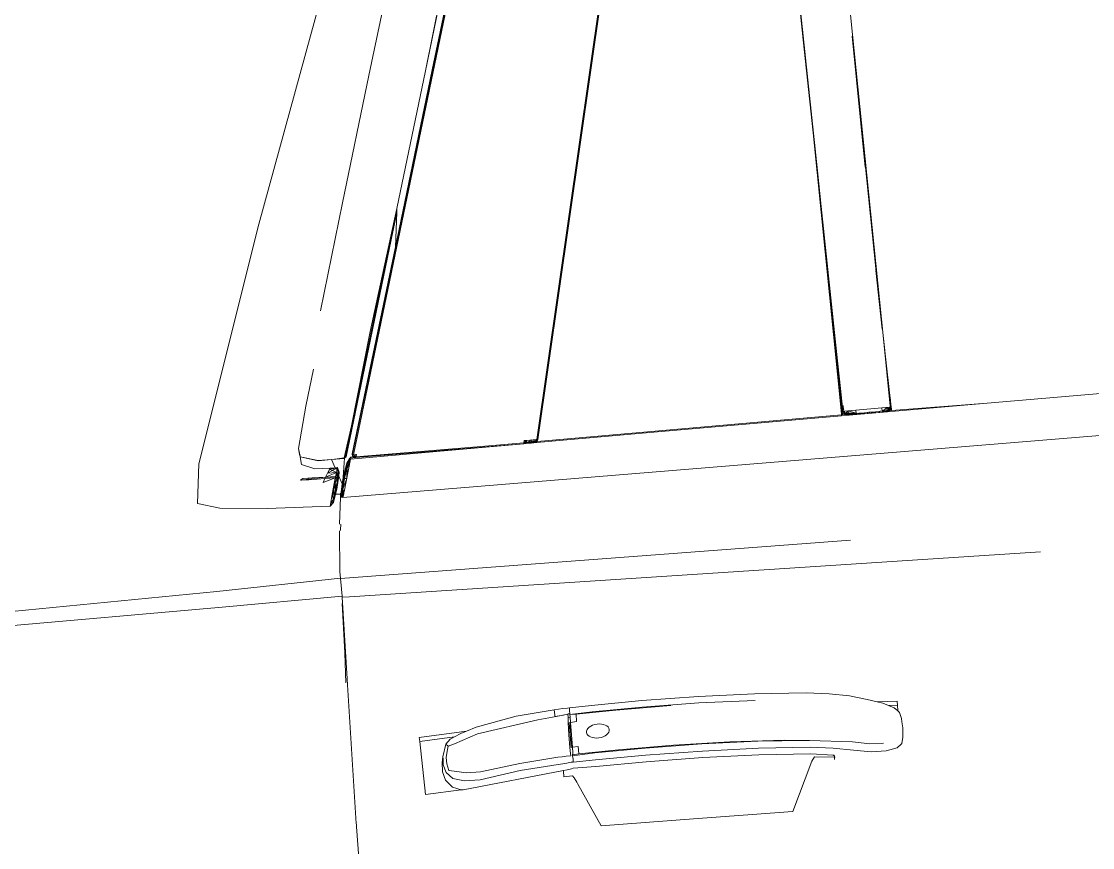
# Model space of a CAD drawing. Header units: millimetres. Extents: x 1010 to 1494, y -119 to 564.
# Drawn here: x 1391.374 to 1392.01, y 494.015 to 494.506 of the extents above; entities that cross this region are included whole.
import ezdxf

# ---------------------------------------------------------------- set-up
doc = ezdxf.new("R2010")
doc.units = ezdxf.units.MM
doc.layers.get('0').update_dxf_attribs({"lineweight": 9})
doc.layers.add('Edges', color=7, linetype='Continuous', lineweight=9)

# ---------------------------------------------------------------- blocks, each defined once
blk = doc.blocks.new('chevy tahoe rs')
at = {"layer": 'Edges'}
for p, q in [((38.212, 6.269), (34.344, 22.066)), ((38.233, 6.269), (34.359, 22.093)), ((37.19, 22.033), (42.091, 6.326)), ((30.852, 22.001), (30.797, 7.731)), ((31.857, 14.068), (31.898, 19.418)), ((40.007, 13.056), (38.083, 19.229)), ((39.804, 14.191), (38.971, 16.896)), ((40.161, 16.866), (40.873, 14.597)), ((31.871, 16.823), (31.829, 11.303)), ((31.871, 16.823), (31.857, 14.068)), ((41.517, 16.761), (43.592, 11.336)), ((39.66, 14.201), (39.044, 16.177)), ((39.225, 16.048), (39.804, 14.191)), ((40.873, 14.597), (40.994, 14.21)), ((40.505, 11.499), (39.66, 14.201)), ((40.007, 13.056), (39.66, 14.201)), ((39.804, 14.191), (40.681, 11.38)), ((40.994, 14.21), (41.805, 11.608)), ((30.807, 8.386), (30.828, 14.039)), ((30.825, 11.282), (30.828, 14.039)), ((31.857, 14.068), (31.842, 12.104)), ((31.843, 12.702), (31.857, 14.068)), ((40.007, 13.056), (40.744, 10.695)), ((31.829, 11.303), (31.843, 12.702)), ((31.843, 12.702), (31.842, 12.104)), ((31.842, 12.104), (31.813, 8.465)), ((31.842, 12.104), (31.829, 6.18)), ((40.505, 11.499), (40.744, 10.695)), ((40.792, 10.582), (40.505, 11.499)), ((41.805, 11.608), (42.485, 9.396)), ((31.829, 11.303), (31.823, 10.548)), ((31.827, 11.303), (31.823, 10.548)), ((41.491, 8.864), (40.681, 11.38)), ((40.684, 11.362), (40.681, 11.38)), ((42.054, 6.976), (40.681, 11.38)), ((41.065, 10.141), (40.684, 11.362)), ((40.692, 11.302), (40.684, 11.362)), ((41.065, 10.141), (40.692, 11.302)), ((40.693, 11.292), (40.692, 11.302)), ((40.792, 10.582), (40.693, 11.292)), ((42.251, 6.301), (40.693, 11.292)), ((43.592, 11.336), (45.338, 6.452)), ((42.108, 6.338), (40.744, 10.695)), ((40.792, 10.582), (42.119, 6.349)), ((31.823, 10.548), (31.797, 7.298)), ((31.823, 10.548), (31.815, 9.212)), ((42.054, 6.976), (41.065, 10.141)), ((31.815, 9.212), (31.801, 6.929)), ((31.813, 8.465), (31.815, 9.212)), ((30.807, 8.386), (30.817, 9.106)), ((41.491, 8.864), (42.072, 6.938)), ((30.803, 8.163), (30.807, 8.386)), ((30.807, 8.386), (30.804, 7.864)), ((31.801, 6.929), (31.813, 8.465)), ((31.808, 6.18), (31.813, 8.465)), ((42.983, 7.438), (42.752, 8.197)), ((30.788, 7.09), (30.797, 7.731)), ((30.797, 7.731), (30.792, 6.239)), ((42.983, 7.438), (43.223, 6.57)), ((31.797, 7.298), (31.794, 6.908)), ((31.801, 6.929), (31.797, 7.298)), ((30.782, 6.657), (30.788, 7.09)), ((30.788, 7.09), (30.785, 6.25)), ((42.067, 6.938), (42.054, 6.976)), ((31.794, 6.908), (31.789, 6.25)), ((31.801, 6.929), (31.794, 6.908)), ((31.796, 6.254), (31.801, 6.929)), ((42.067, 6.938), (42.13, 6.736)), ((42.29, 6.284), (42.072, 6.938)), ((30.778, 6.368), (30.78, 6.519)), ((30.78, 6.519), (30.782, 6.657)), ((30.785, 6.25), (30.78, 6.519)), ((30.785, 6.25), (30.782, 6.657)), ((42.13, 6.736), (42.141, 6.697)), ((42.141, 6.697), (42.255, 6.301)), ((42.258, 6.323), (42.141, 6.697)), ((43.223, 6.57), (43.208, 6.41)), ((43.214, 6.442), (43.223, 6.57)), ((43.22, 6.537), (43.221, 6.543)), ((30.778, 6.262), (30.778, 6.368)), ((31.776, 6.351), (31.775, 6.271)), ((42.029, 6.325), (42.044, 6.326)), ((42.042, 6.285), (42.029, 6.325)), ((42.056, 6.285), (42.044, 6.326)), ((42.044, 6.326), (42.091, 6.326)), ((42.086, 6.291), (42.044, 6.278)), ((42.044, 6.278), (42.086, 6.291)), ((42.086, 6.291), (42.049, 6.263)), ((42.087, 6.316), (42.056, 6.285)), ((42.056, 6.285), (42.113, 6.301)), ((42.06, 6.288), (42.085, 6.296)), ((42.067, 6.295), (42.085, 6.296)), ((42.085, 6.296), (42.074, 6.303)), ((42.074, 6.303), (42.085, 6.296)), ((42.086, 6.291), (42.105, 6.279)), ((42.105, 6.279), (42.086, 6.291)), ((42.093, 6.322), (42.087, 6.316)), ((42.092, 6.318), (42.087, 6.316)), ((42.091, 6.326), (42.097, 6.326)), ((42.093, 6.322), (42.092, 6.318)), ((42.097, 6.326), (42.093, 6.322)), ((42.097, 6.326), (42.111, 6.327)), ((42.119, 6.349), (42.108, 6.338)), ((42.108, 6.338), (42.111, 6.327)), ((42.113, 6.301), (42.119, 6.349)), ((42.251, 6.301), (42.255, 6.301)), ((42.27, 6.286), (42.251, 6.301)), ((42.255, 6.301), (42.266, 6.301)), ((42.27, 6.288), (42.255, 6.301)), ((42.26, 6.32), (42.258, 6.323)), ((42.259, 6.323), (42.258, 6.323)), ((42.266, 6.301), (42.26, 6.32)), ((42.27, 6.286), (42.266, 6.301)), ((42.838, 6.279), (43.206, 6.395)), ((42.842, 6.275), (43.211, 6.391)), ((43.199, 6.233), (43.211, 6.391)), ((43.208, 6.41), (43.206, 6.395)), ((43.211, 6.391), (43.206, 6.395)), ((43.206, 6.395), (43.211, 6.392)), ((43.208, 6.41), (43.207, 6.41)), ((43.214, 6.442), (43.208, 6.41)), ((43.211, 6.399), (43.214, 6.442)), ((43.211, 6.399), (43.211, 6.391)), ((45.446, 5.631), (45.338, 6.452)), ((28.763, 6.103), (9.107, 5.87)), ((28.763, 6.103), (30.775, 6.15)), ((28.763, 6.103), (31.828, 6.137)), ((30.775, 6.169), (30.776, 6.239)), ((30.775, 6.169), (30.831, 6.169)), ((30.775, 6.152), (30.775, 6.169)), ((30.953, 6.153), (30.775, 6.152)), ((30.775, 6.15), (30.775, 6.152)), ((30.776, 6.239), (30.778, 6.262)), ((30.776, 6.239), (30.782, 6.239)), ((30.782, 6.239), (30.778, 6.262)), ((30.778, 6.262), (30.785, 6.25)), ((30.791, 6.196), (30.782, 6.239)), ((30.782, 6.239), (30.785, 6.239)), ((30.785, 6.25), (30.792, 6.239)), ((30.785, 6.25), (30.785, 6.239)), ((30.792, 6.239), (30.785, 6.239)), ((30.796, 6.191), (30.785, 6.173)), ((30.785, 6.173), (30.827, 6.152)), ((30.827, 6.152), (30.785, 6.173)), ((30.785, 6.173), (30.827, 6.152)), ((30.792, 6.239), (30.791, 6.223)), ((30.803, 6.223), (30.791, 6.223)), ((30.81, 6.186), (30.791, 6.196)), ((30.796, 6.191), (30.827, 6.174)), ((30.827, 6.152), (30.796, 6.191)), ((30.803, 6.223), (30.833, 6.174)), ((30.803, 6.223), (30.81, 6.186)), ((30.812, 6.223), (30.803, 6.223)), ((30.805, 6.157), (30.816, 6.174)), ((30.847, 6.135), (30.805, 6.157)), ((30.805, 6.157), (30.847, 6.135)), ((30.847, 6.135), (30.805, 6.157)), ((30.81, 6.186), (30.812, 6.179)), ((30.833, 6.174), (30.81, 6.186)), ((30.974, 6.224), (30.812, 6.223)), ((30.843, 6.174), (30.812, 6.223)), ((30.812, 6.179), (30.831, 6.169)), ((30.847, 6.157), (30.816, 6.174)), ((30.816, 6.174), (30.847, 6.135)), ((30.827, 6.174), (30.827, 6.2)), ((30.827, 6.2), (30.827, 6.174)), ((30.827, 6.174), (30.844, 6.174)), ((30.833, 6.174), (30.827, 6.174)), ((30.827, 6.152), (30.833, 6.174)), ((30.827, 6.174), (30.844, 6.174)), ((30.827, 6.152), (30.827, 6.174)), ((30.827, 6.152), (30.858, 6.157)), ((30.827, 6.152), (30.953, 6.153)), ((30.827, 6.152), (30.953, 6.153)), ((30.827, 6.152), (30.953, 6.153)), ((30.831, 6.169), (30.854, 6.157)), ((30.831, 6.169), (30.846, 6.169)), ((30.843, 6.174), (30.833, 6.174)), ((30.833, 6.174), (30.843, 6.174)), ((30.833, 6.174), (30.845, 6.172)), ((30.846, 6.169), (30.843, 6.174)), ((30.854, 6.157), (30.846, 6.169)), ((30.848, 6.223), (30.847, 6.157)), ((30.847, 6.157), (30.848, 6.223)), ((30.974, 6.158), (30.847, 6.157)), ((30.974, 6.158), (30.847, 6.135)), ((30.974, 6.158), (30.847, 6.157)), ((30.847, 6.157), (30.854, 6.157)), ((30.854, 6.157), (30.847, 6.135)), ((30.847, 6.157), (30.847, 6.135)), ((30.973, 6.136), (30.847, 6.135)), ((30.973, 6.136), (30.847, 6.135)), ((30.973, 6.136), (30.847, 6.135)), ((30.974, 6.158), (30.848, 6.223)), ((30.974, 6.158), (30.848, 6.223)), ((30.875, 6.174), (30.853, 6.174)), ((30.853, 6.174), (30.874, 6.174)), ((30.853, 6.174), (30.875, 6.174)), ((30.853, 6.174), (30.874, 6.174)), ((30.853, 6.171), (30.867, 6.168)), ((30.853, 6.169), (30.869, 6.17)), ((30.854, 6.157), (30.953, 6.158)), ((30.974, 6.158), (30.854, 6.157)), ((30.973, 6.136), (30.854, 6.157)), ((30.859, 6.223), (30.905, 6.199)), ((30.859, 6.223), (30.905, 6.199)), ((30.923, 6.158), (30.953, 6.153)), ((30.953, 6.158), (30.953, 6.153)), ((30.953, 6.158), (30.974, 6.158)), ((30.953, 6.153), (30.955, 6.158)), ((30.974, 6.155), (30.953, 6.153)), ((30.953, 6.153), (30.974, 6.154)), ((30.973, 6.136), (30.974, 6.154)), ((31.519, 6.141), (30.973, 6.136)), ((31.52, 6.229), (30.974, 6.224)), ((30.974, 6.224), (30.974, 6.158)), ((30.974, 6.154), (30.974, 6.158)), ((31.016, 6.158), (30.995, 6.156)), ((31.036, 6.153), (31.024, 6.154)), ((31.036, 6.153), (31.499, 6.158)), ((31.107, 6.148), (31.243, 6.161)), ((31.22, 6.155), (31.221, 6.16)), ((31.247, 6.161), (31.24, 6.139)), ((31.519, 6.141), (31.251, 6.161)), ((31.436, 6.162), (31.499, 6.158)), ((31.572, 6.168), (31.499, 6.158)), ((31.499, 6.163), (31.499, 6.158)), ((31.499, 6.158), (31.5, 6.163)), ((31.519, 6.16), (31.499, 6.158)), ((31.499, 6.158), (31.662, 6.159)), ((31.662, 6.159), (31.499, 6.158)), ((31.662, 6.159), (31.499, 6.158)), ((31.519, 6.163), (31.683, 6.231)), ((31.519, 6.163), (31.683, 6.231)), ((31.519, 6.164), (31.52, 6.229)), ((31.683, 6.165), (31.519, 6.163)), ((31.519, 6.141), (31.689, 6.165)), ((31.519, 6.163), (31.689, 6.165)), ((31.683, 6.165), (31.519, 6.163)), ((31.519, 6.164), (31.526, 6.164)), ((31.519, 6.16), (31.519, 6.164)), ((31.519, 6.163), (31.526, 6.164)), ((31.526, 6.164), (31.519, 6.141)), ((31.808, 6.163), (31.519, 6.16)), ((31.519, 6.163), (31.682, 6.143)), ((31.519, 6.141), (31.519, 6.16)), ((31.682, 6.143), (31.519, 6.141)), ((31.519, 6.141), (31.682, 6.143)), ((31.519, 6.141), (31.682, 6.143)), ((31.762, 6.232), (31.52, 6.229)), ((31.67, 6.178), (31.526, 6.164)), ((31.526, 6.164), (31.689, 6.165)), ((31.662, 6.159), (31.583, 6.169)), ((31.662, 6.159), (31.741, 6.182)), ((31.662, 6.159), (31.741, 6.182)), ((31.662, 6.159), (31.741, 6.182)), ((31.662, 6.159), (31.693, 6.18)), ((31.662, 6.159), (31.667, 6.178)), ((31.662, 6.177), (31.662, 6.159)), ((31.769, 6.188), (31.67, 6.178)), ((31.67, 6.178), (31.737, 6.179)), ((31.741, 6.182), (31.682, 6.143)), ((31.689, 6.165), (31.682, 6.143)), ((31.682, 6.143), (31.683, 6.165)), ((31.762, 6.165), (31.682, 6.143)), ((31.762, 6.165), (31.682, 6.143)), ((31.762, 6.165), (31.682, 6.143)), ((31.683, 6.165), (31.683, 6.231)), ((31.683, 6.231), (31.683, 6.165)), ((31.741, 6.182), (31.683, 6.231)), ((31.741, 6.182), (31.683, 6.165)), ((31.741, 6.182), (31.683, 6.165)), ((31.683, 6.165), (31.689, 6.165)), ((31.741, 6.182), (31.689, 6.165)), ((31.689, 6.165), (31.737, 6.179)), ((31.762, 6.165), (31.689, 6.165)), ((31.71, 6.182), (31.741, 6.182)), ((31.737, 6.179), (31.769, 6.188)), ((31.737, 6.179), (31.808, 6.18)), ((31.738, 6.185), (31.741, 6.182)), ((31.741, 6.182), (31.738, 6.185)), ((31.741, 6.182), (31.796, 6.254)), ((31.762, 6.232), (31.741, 6.182)), ((31.741, 6.182), (31.789, 6.232)), ((31.742, 6.185), (31.741, 6.182)), ((31.743, 6.185), (31.741, 6.182)), ((31.743, 6.185), (31.741, 6.182)), ((31.741, 6.182), (31.743, 6.185)), ((31.762, 6.165), (31.741, 6.182)), ((31.741, 6.182), (31.762, 6.165)), ((31.762, 6.165), (31.796, 6.254)), ((31.762, 6.232), (31.789, 6.25)), ((31.786, 6.232), (31.762, 6.232)), ((31.762, 6.165), (31.789, 6.232)), ((31.762, 6.165), (31.789, 6.232)), ((31.789, 6.232), (31.762, 6.165)), ((31.769, 6.188), (31.786, 6.232)), ((31.775, 6.271), (31.772, 6.263)), ((31.775, 6.271), (31.772, 6.269)), ((31.775, 6.271), (31.772, 6.262)), ((31.775, 6.271), (31.772, 6.267)), ((31.786, 6.232), (31.789, 6.238)), ((31.789, 6.232), (31.786, 6.232)), ((31.789, 6.25), (31.796, 6.254)), ((31.789, 6.238), (31.796, 6.254)), ((31.789, 6.25), (31.789, 6.238)), ((31.789, 6.238), (31.789, 6.232)), ((31.808, 6.18), (31.829, 6.18)), ((31.808, 6.163), (31.808, 6.18)), ((31.808, 6.156), (31.808, 6.163)), ((31.828, 6.163), (31.808, 6.163)), ((38.234, 6.228), (31.828, 6.163)), ((31.828, 6.137), (36.099, 6.185)), ((31.829, 6.18), (31.828, 6.163)), ((31.828, 6.163), (31.828, 6.137)), ((38.24, 6.206), (36.099, 6.185)), ((38.224, 6.269), (38.212, 6.269)), ((38.212, 6.269), (38.256, 6.221)), ((38.233, 6.269), (38.224, 6.269)), ((38.23, 6.245), (38.224, 6.269)), ((38.228, 6.269), (38.255, 6.238)), ((38.236, 6.238), (38.228, 6.254)), ((38.229, 6.251), (38.236, 6.238)), ((38.23, 6.245), (38.262, 6.245)), ((38.234, 6.228), (38.23, 6.245)), ((38.236, 6.238), (38.23, 6.243)), ((38.256, 6.221), (38.231, 6.269)), ((38.235, 6.269), (38.233, 6.269)), ((38.275, 6.222), (38.233, 6.269)), ((38.233, 6.269), (38.256, 6.221)), ((38.3, 6.229), (38.234, 6.228)), ((38.24, 6.206), (38.234, 6.228)), ((38.243, 6.26), (38.235, 6.269)), ((38.239, 6.269), (38.235, 6.269)), ((38.236, 6.269), (38.243, 6.26)), ((38.243, 6.26), (38.236, 6.238)), ((38.236, 6.238), (38.297, 6.239)), ((38.236, 6.238), (38.3, 6.229)), ((38.255, 6.238), (38.236, 6.238)), ((38.328, 6.226), (38.236, 6.238)), ((38.239, 6.269), (38.248, 6.26)), ((38.244, 6.269), (38.239, 6.269)), ((38.357, 6.207), (38.24, 6.206)), ((38.246, 6.262), (38.243, 6.26)), ((38.248, 6.26), (38.243, 6.26)), ((38.243, 6.26), (38.249, 6.259)), ((38.449, 6.272), (38.244, 6.269)), ((38.263, 6.244), (38.244, 6.269)), ((38.248, 6.26), (38.262, 6.245)), ((38.255, 6.238), (38.332, 6.226)), ((38.256, 6.221), (38.263, 6.244)), ((38.46, 6.224), (38.256, 6.221)), ((38.256, 6.221), (38.275, 6.222)), ((38.357, 6.207), (38.256, 6.221)), ((38.256, 6.221), (38.368, 6.207)), ((38.262, 6.245), (38.263, 6.244)), ((38.263, 6.244), (38.343, 6.271)), ((38.263, 6.244), (38.297, 6.239)), ((38.332, 6.24), (38.263, 6.244)), ((38.355, 6.223), (38.263, 6.244)), ((38.368, 6.207), (38.275, 6.222)), ((38.297, 6.239), (38.332, 6.24)), ((38.297, 6.239), (38.364, 6.23)), ((38.364, 6.23), (38.3, 6.229)), ((38.3, 6.229), (38.319, 6.226)), ((38.442, 6.233), (38.332, 6.24)), ((38.46, 6.224), (38.343, 6.271)), ((38.355, 6.223), (38.343, 6.271)), ((38.418, 6.208), (38.357, 6.207)), ((38.364, 6.23), (38.366, 6.229)), ((38.366, 6.229), (38.42, 6.23)), ((38.467, 6.209), (38.411, 6.208)), ((38.464, 6.208), (38.418, 6.208)), ((38.42, 6.23), (38.443, 6.23)), ((38.472, 6.231), (38.442, 6.233)), ((38.443, 6.23), (38.442, 6.233)), ((38.443, 6.23), (38.472, 6.231)), ((38.443, 6.228), (38.443, 6.23)), ((38.454, 6.272), (38.449, 6.272)), ((38.449, 6.272), (38.46, 6.224)), ((38.502, 6.273), (38.454, 6.272)), ((38.464, 6.231), (38.454, 6.228)), ((38.46, 6.224), (38.502, 6.273)), ((38.46, 6.224), (38.464, 6.208)), ((38.46, 6.224), (38.518, 6.209)), ((38.467, 6.273), (38.462, 6.267)), ((38.464, 6.208), (38.467, 6.209)), ((38.464, 6.208), (38.518, 6.209)), ((38.518, 6.209), (38.464, 6.208)), ((38.474, 6.248), (38.467, 6.248)), ((38.467, 6.248), (38.474, 6.248)), ((38.467, 6.248), (38.474, 6.248)), ((38.467, 6.247), (38.474, 6.247)), ((38.467, 6.209), (38.514, 6.225)), ((38.518, 6.209), (38.467, 6.209)), ((38.518, 6.209), (38.467, 6.209)), ((38.472, 6.234), (38.47, 6.234)), ((38.472, 6.233), (38.47, 6.233)), ((38.472, 6.231), (38.496, 6.231)), ((38.472, 6.231), (38.512, 6.231)), ((38.512, 6.231), (38.472, 6.231)), ((38.512, 6.231), (38.472, 6.231)), ((38.489, 6.228), (38.479, 6.231)), ((38.497, 6.228), (38.496, 6.231)), ((38.496, 6.231), (38.513, 6.231)), ((38.513, 6.231), (38.502, 6.273)), ((38.514, 6.225), (38.513, 6.231)), ((38.514, 6.225), (39.581, 6.241)), ((38.514, 6.225), (38.518, 6.209)), ((42.049, 6.263), (38.518, 6.209)), ((40.353, 6.228), (38.518, 6.209)), ((39.581, 6.241), (39.586, 6.241)), ((42.044, 6.278), (39.586, 6.241)), ((40.252, 6.248), (39.586, 6.241)), ((42.163, 6.244), (40.353, 6.228)), ((40.353, 6.228), (40.353, 6.226)), ((42.042, 6.285), (42.056, 6.285)), ((42.043, 6.282), (42.042, 6.285)), ((42.042, 6.283), (42.047, 6.285)), ((42.043, 6.282), (42.151, 6.283)), ((42.044, 6.278), (42.043, 6.282)), ((42.105, 6.279), (42.044, 6.278)), ((42.044, 6.278), (42.048, 6.265)), ((42.164, 6.266), (42.048, 6.265)), ((42.048, 6.265), (42.049, 6.263)), ((42.105, 6.279), (42.049, 6.263)), ((42.151, 6.283), (42.164, 6.266)), ((42.163, 6.244), (42.242, 6.146)), ((42.163, 6.244), (42.363, 5.572)), ((42.252, 6.069), (42.163, 6.244)), ((42.252, 6.069), (42.163, 6.244)), ((42.171, 6.266), (42.164, 6.266)), ((42.25, 6.168), (42.171, 6.266)), ((42.252, 6.069), (42.193, 6.145)), ((42.252, 6.069), (42.193, 6.145)), ((42.242, 6.146), (42.327, 5.908)), ((42.242, 6.146), (42.252, 6.069)), ((42.252, 6.069), (42.242, 6.146)), ((42.35, 5.885), (42.25, 6.168)), ((42.25, 6.168), (42.327, 5.908)), ((42.252, 6.069), (42.347, 5.85)), ((42.252, 6.069), (42.33, 5.85)), ((42.33, 5.85), (42.252, 6.069)), ((42.252, 6.069), (42.347, 5.85)), ((42.252, 6.069), (42.281, 5.849)), ((42.271, 6.284), (42.27, 6.286)), ((42.276, 6.284), (42.271, 6.284)), ((42.271, 6.284), (42.285, 6.274)), ((42.281, 6.283), (42.276, 6.284)), ((42.278, 6.283), (42.283, 6.284)), ((42.283, 6.283), (42.281, 6.283)), ((42.283, 6.284), (42.283, 6.283)), ((42.29, 6.284), (42.283, 6.283)), ((42.285, 6.274), (42.296, 6.266)), ((42.285, 6.274), (42.35, 5.885)), ((42.29, 6.284), (42.44, 6.273)), ((42.296, 6.266), (42.558, 6.27)), ((42.374, 6.278), (42.36, 6.276)), ((42.424, 5.991), (42.449, 6.092)), ((42.432, 5.969), (42.458, 6.067)), ((42.44, 6.273), (42.559, 6.275)), ((42.44, 6.273), (42.442, 6.268)), ((42.501, 6.094), (42.449, 6.092)), ((42.494, 6.073), (42.449, 6.092)), ((42.473, 6.01), (42.449, 6.092)), ((42.458, 6.067), (42.449, 6.092)), ((42.62, 6.073), (42.449, 6.092)), ((42.458, 6.067), (42.62, 6.073)), ((42.458, 6.067), (42.484, 5.991)), ((42.62, 6.073), (42.484, 5.991)), ((42.501, 6.094), (42.494, 6.073)), ((42.66, 6.001), (42.494, 6.073)), ((42.558, 6.27), (42.501, 6.094)), ((42.604, 6.098), (42.501, 6.094)), ((42.558, 6.27), (42.842, 6.275)), ((42.559, 6.275), (42.558, 6.27)), ((42.559, 6.275), (42.838, 6.279)), ((42.604, 6.098), (42.924, 6.111)), ((42.62, 6.073), (42.604, 6.098)), ((42.669, 5.998), (42.62, 6.073)), ((42.62, 6.073), (42.66, 6.001)), ((42.736, 6.278), (42.842, 6.275)), ((42.924, 6.111), (43.199, 6.233)), ((42.33, 5.85), (42.281, 5.849)), ((42.33, 5.85), (42.281, 5.849)), ((42.383, 5.63), (42.281, 5.849)), ((42.383, 5.63), (42.281, 5.849)), ((42.327, 5.908), (42.334, 5.889)), ((42.327, 5.908), (42.333, 5.889)), ((42.347, 5.85), (42.33, 5.85)), ((42.33, 5.85), (42.383, 5.63)), ((42.347, 5.85), (42.33, 5.85)), ((42.383, 5.63), (42.33, 5.85)), ((42.333, 5.889), (42.336, 5.88)), ((42.334, 5.889), (42.336, 5.88)), ((42.336, 5.88), (42.338, 5.871)), ((42.338, 5.871), (42.347, 5.85)), ((42.338, 5.871), (42.356, 5.811)), ((42.356, 5.811), (42.347, 5.85)), ((42.383, 5.63), (42.347, 5.85)), ((42.354, 5.873), (42.35, 5.885)), ((42.35, 5.885), (42.37, 5.764)), ((42.386, 5.741), (42.354, 5.873)), ((42.442, 5.914), (42.386, 5.741)), ((42.424, 5.991), (42.442, 5.914)), ((42.424, 5.991), (42.461, 5.915)), ((42.424, 5.991), (42.432, 5.969)), ((42.432, 5.969), (42.484, 5.991)), ((42.432, 5.969), (42.444, 5.919)), ((42.432, 5.969), (42.494, 5.694)), ((42.432, 5.969), (42.454, 5.903)), ((42.443, 5.918), (42.442, 5.914)), ((42.442, 5.914), (42.494, 5.694)), ((42.444, 5.919), (42.443, 5.918)), ((42.443, 5.918), (42.509, 5.651)), ((42.494, 5.694), (42.443, 5.918)), ((42.473, 6.01), (42.444, 5.919)), ((42.454, 5.903), (42.484, 5.991)), ((42.454, 5.903), (42.478, 5.835)), ((42.511, 5.644), (42.454, 5.903)), ((42.461, 5.915), (42.478, 5.993)), ((42.512, 5.695), (42.461, 5.915)), ((42.461, 5.915), (42.566, 5.698)), ((42.461, 5.915), (42.494, 5.694)), ((42.473, 6.01), (42.612, 5.546)), ((42.478, 5.835), (42.484, 5.991)), ((42.51, 5.913), (42.478, 5.835)), ((42.484, 5.991), (42.669, 5.998)), ((42.51, 5.913), (42.484, 5.991)), ((42.719, 5.92), (42.484, 5.991)), ((42.719, 5.92), (42.51, 5.913)), ((42.51, 5.913), (42.522, 5.88)), ((42.719, 5.92), (42.522, 5.88)), ((42.522, 5.88), (42.739, 5.888)), ((42.544, 5.8), (42.522, 5.88)), ((42.781, 5.811), (42.522, 5.88)), ((42.719, 5.92), (42.669, 5.998)), ((42.998, 5.93), (42.719, 5.92)), ((42.739, 5.888), (42.719, 5.92)), ((42.719, 5.92), (43.247, 5.905)), ((42.739, 5.888), (42.982, 5.896)), ((42.781, 5.811), (42.739, 5.888)), ((42.982, 5.896), (43.077, 5.899)), ((43.094, 5.933), (42.998, 5.93)), ((43.077, 5.899), (43.094, 5.933)), ((43.077, 5.899), (43.247, 5.905)), ((43.2, 5.936), (43.094, 5.933)), ((43.247, 5.905), (43.2, 5.936)), ((43.246, 5.905), (43.228, 5.906)), ((42.418, 5.556), (42.356, 5.811)), ((42.356, 5.811), (42.37, 5.764)), ((42.369, 5.553), (42.383, 5.63)), ((42.383, 5.63), (42.369, 5.553)), ((42.37, 5.764), (42.381, 5.726)), ((42.386, 5.741), (42.381, 5.726)), ((42.381, 5.726), (42.426, 5.577)), ((42.383, 5.63), (42.418, 5.554)), ((42.383, 5.63), (42.397, 5.468)), ((42.418, 5.554), (42.383, 5.63)), ((42.426, 5.577), (42.386, 5.741)), ((42.512, 5.695), (42.494, 5.694)), ((42.494, 5.694), (42.498, 5.683)), ((42.562, 5.542), (42.494, 5.694)), ((42.601, 5.396), (42.494, 5.694)), ((42.498, 5.681), (42.494, 5.694)), ((42.498, 5.681), (42.498, 5.683)), ((42.498, 5.681), (42.509, 5.651)), ((42.601, 5.396), (42.498, 5.681)), ((42.509, 5.651), (42.511, 5.644)), ((42.549, 5.542), (42.511, 5.644)), ((42.601, 5.396), (42.511, 5.644)), ((42.525, 5.605), (42.511, 5.644)), ((42.512, 5.695), (42.566, 5.698)), ((42.567, 5.543), (42.512, 5.695)), ((42.544, 5.8), (42.519, 5.745)), ((42.519, 5.745), (42.605, 5.586)), ((42.519, 5.745), (42.55, 5.585)), ((42.544, 5.8), (42.616, 5.546)), ((42.584, 5.544), (42.566, 5.698)), ((44.987, 5.485), (45.446, 5.631)), ((42.398, 5.454), (5.504, 4.861)), ((42.354, 5.604), (42.354, 5.602)), ((42.354, 5.602), (42.354, 5.604)), ((42.363, 5.572), (42.365, 5.572)), ((42.367, 5.56), (42.363, 5.572)), ((42.369, 5.572), (42.366, 5.599)), ((42.373, 5.555), (42.367, 5.56)), ((42.368, 5.555), (42.367, 5.56)), ((42.373, 5.555), (42.368, 5.555)), ((42.368, 5.555), (42.375, 5.533)), ((42.418, 5.556), (42.373, 5.555)), ((42.402, 5.533), (42.373, 5.555)), ((42.402, 5.533), (42.375, 5.533)), ((42.391, 5.477), (42.375, 5.533)), ((42.387, 5.493), (42.446, 5.469)), ((42.396, 5.574), (42.388, 5.591)), ((42.388, 5.591), (42.396, 5.574)), ((42.391, 5.477), (42.403, 5.477)), ((42.394, 5.468), (42.391, 5.477)), ((42.393, 5.589), (42.397, 5.575)), ((42.398, 5.454), (42.394, 5.468)), ((42.394, 5.468), (42.401, 5.468)), ((42.399, 5.575), (42.397, 5.587)), ((42.401, 5.468), (42.398, 5.454)), ((42.401, 5.468), (42.403, 5.477)), ((42.401, 5.468), (42.415, 5.468)), ((42.404, 5.585), (42.402, 5.575)), ((42.41, 5.527), (42.402, 5.533)), ((42.414, 5.533), (42.402, 5.533)), ((42.403, 5.477), (42.413, 5.525)), ((42.403, 5.477), (42.406, 5.477)), ((42.406, 5.477), (42.407, 5.485)), ((42.407, 5.584), (42.409, 5.575)), ((42.407, 5.485), (42.41, 5.5)), ((42.412, 5.485), (42.407, 5.485)), ((42.423, 5.486), (42.409, 5.492)), ((42.413, 5.525), (42.41, 5.527)), ((42.41, 5.5), (42.415, 5.524)), ((42.412, 5.485), (42.41, 5.5)), ((42.415, 5.468), (42.412, 5.485)), ((42.423, 5.485), (42.412, 5.485)), ((42.413, 5.525), (42.414, 5.533)), ((42.415, 5.524), (42.413, 5.525)), ((42.414, 5.533), (42.418, 5.554)), ((42.417, 5.533), (42.414, 5.533)), ((42.415, 5.524), (42.417, 5.533)), ((42.422, 5.519), (42.415, 5.524)), ((42.415, 5.468), (42.423, 5.468)), ((42.417, 5.533), (42.422, 5.556)), ((42.417, 5.533), (42.422, 5.519)), ((42.418, 5.533), (42.417, 5.533)), ((42.418, 5.554), (42.418, 5.556)), ((42.422, 5.556), (42.418, 5.556)), ((42.423, 5.534), (42.418, 5.533)), ((42.422, 5.556), (42.426, 5.577)), ((42.443, 5.556), (42.422, 5.556)), ((42.422, 5.519), (42.423, 5.534)), ((42.423, 5.518), (42.422, 5.519)), ((42.423, 5.534), (42.444, 5.535)), ((42.423, 5.534), (42.431, 5.468)), ((42.445, 5.534), (42.423, 5.534)), ((42.423, 5.518), (42.423, 5.485)), ((42.423, 5.485), (42.423, 5.468)), ((42.423, 5.468), (42.431, 5.468)), ((42.431, 5.468), (42.446, 5.469)), ((42.444, 5.535), (42.443, 5.556)), ((42.444, 5.535), (42.549, 5.542)), ((42.444, 5.535), (42.445, 5.534)), ((42.445, 5.534), (42.446, 5.469)), ((42.446, 5.469), (42.522, 4.908)), ((42.525, 5.605), (42.609, 5.373)), ((42.549, 5.542), (42.612, 5.546)), ((42.6, 5.399), (42.549, 5.542)), ((42.55, 5.585), (42.605, 5.586)), ((42.55, 5.585), (42.608, 5.428)), ((42.6, 5.399), (42.684, 5.304)), ((42.604, 5.387), (42.6, 5.399)), ((42.6, 5.399), (42.601, 5.396)), ((42.684, 5.304), (42.601, 5.396)), ((42.601, 5.396), (42.684, 5.304)), ((42.601, 5.396), (42.604, 5.387)), ((42.601, 5.396), (42.684, 5.304)), ((42.608, 5.428), (42.605, 5.586)), ((42.608, 5.428), (42.664, 5.374)), ((42.612, 5.546), (42.616, 5.546)), ((42.684, 5.304), (42.616, 5.546)), ((44.003, 5.385), (44.987, 5.485)), ((42.604, 5.387), (42.609, 5.373)), ((42.684, 5.304), (42.604, 5.387)), ((42.609, 5.373), (42.684, 5.304)), ((42.609, 5.373), (42.684, 5.304)), ((42.684, 5.304), (44.003, 5.385)), ((42.5, 4.907), (42.515, 4.789)), ((42.515, 4.789), (42.516, 4.77)), ((42.54, 4.772), (42.542, 4.762)), ((42.542, 4.762), (42.616, 3.913)), ((42.616, 3.913), (42.616, 3.78)), ((31.896, 3.524), (42.616, 3.769)), ((42.616, 3.78), (42.616, 3.769)), ((45.223, 3.754), (42.616, 3.78)), ((42.616, 3.769), (42.616, 3.397)), ((69.091, 3.75), (45.223, 3.754)), ((42.464, 3.373), (27.956, 2.893)), ((42.464, 3.373), (42.616, 3.378)), ((45.223, 3.419), (42.616, 3.397)), ((42.616, 3.397), (42.616, 3.378)), ((42.616, 3.378), (42.683, 1.667)), ((57.185, 3.535), (45.223, 3.419)), ((42.678, 2.21), (42.635, 3.249)), ((42.679, 2.205), (42.678, 2.21)), ((42.715, 1.585), (42.679, 2.205)), ((42.688, 1.536), (42.683, 1.667)), ((42.688, 1.536), (42.788, -1.373)), ((33.132, 0.43), (34.213, 0.517)), ((34.213, 0.517), (35.387, 0.577)), ((35.387, 0.577), (36.579, 0.606)), ((35.391, 0.44), (36.582, 0.47)), ((37.144, 0.461), (35.987, 0.445)), ((36.579, 0.606), (37.636, 0.61)), ((36.582, 0.47), (37.639, 0.473)), ((37.98, 0.457), (37.144, 0.461)), ((37.636, 0.61), (38.104, 0.602)), ((37.639, 0.473), (38.109, 0.462)), ((38.109, 0.462), (37.98, 0.457)), ((37.98, 0.457), (38.109, 0.462)), ((37.986, 0.303), (37.98, 0.457)), ((38.105, 0.55), (38.104, 0.602)), ((38.104, 0.602), (38.145, 0.599)), ((38.108, 0.48), (38.105, 0.55)), ((38.109, 0.462), (38.107, 0.415)), ((38.108, 0.48), (38.111, 0.48)), ((38.109, 0.462), (38.108, 0.48)), ((38.111, 0.48), (38.151, 0.483)), ((38.111, 0.48), (38.111, 0.408)), ((38.241, 0.602), (38.145, 0.599)), ((38.148, 0.413), (38.15, 0.472)), ((38.15, 0.472), (38.396, 0.452)), ((38.424, 0.593), (38.241, 0.602)), ((38.244, 0.465), (38.425, 0.455)), ((38.396, 0.452), (38.785, 0.421)), ((38.424, 0.593), (39.235, 0.539)), ((38.424, 0.593), (38.425, 0.486)), ((38.425, 0.486), (38.425, 0.484)), ((38.425, 0.484), (38.425, 0.455)), ((39.235, 0.539), (40.09, 0.391)), ((31.874, 0.171), (32.239, 0.278)), ((32.239, 0.278), (32.658, 0.367)), ((32.658, 0.367), (33.132, 0.43)), ((34.217, 0.38), (35.391, 0.44)), ((37.986, 0.303), (38.11, 0.298)), ((38.11, 0.298), (38.107, 0.415)), ((38.11, 0.298), (38.124, -0.223)), ((38.145, 0.031), (38.11, 0.298)), ((38.11, 0.298), (38.138, 0.292)), ((38.111, 0.408), (38.149, 0.407)), ((38.145, 0.031), (38.138, 0.292)), ((38.148, 0.413), (38.149, 0.407)), ((38.149, 0.407), (38.163, 0.299)), ((38.163, 0.299), (38.171, 0.04)), ((40.076, 0.252), (38.785, 0.421)), ((40.076, 0.252), (40.573, 0.085)), ((40.09, 0.391), (40.302, 0.329)), ((40.302, 0.329), (40.422, 0.294)), ((41.297, 0.295), (40.302, 0.329)), ((40.422, 0.294), (40.561, 0.234)), ((40.561, 0.234), (40.654, 0.193)), ((41.296, 0.208), (40.561, 0.234)), ((41.296, 0.208), (41.297, 0.295)), ((31.674, 0.099), (31.255, 0.072)), ((31.255, 0.072), (31.256, -0.024)), ((31.257, -0.014), (31.255, 0.072)), ((31.439, -0.003), (31.557, 0.057)), ((31.557, 0.057), (31.674, 0.099)), ((31.674, 0.099), (31.874, 0.171)), ((38.117, 0.038), (38.145, 0.031)), ((38.145, 0.031), (38.124, -0.223)), ((38.152, -0.229), (38.145, 0.031)), ((38.171, 0.04), (38.177, -0.222)), ((40.573, 0.085), (40.714, 0.054)), ((40.654, 0.193), (40.76, 0.096)), ((40.714, 0.054), (40.76, 0.096)), ((40.747, -0.051), (40.714, 0.054)), ((40.843, -0.161), (40.76, 0.096)), ((41.284, -0.91), (41.296, 0.208)), ((31.225, -0.166), (31.196, -0.3)), ((31.256, -0.134), (31.225, -0.166)), ((31.256, -0.024), (31.256, -0.111)), ((31.256, -0.024), (31.257, -0.024)), ((31.256, -0.111), (31.256, -0.121)), ((31.256, -0.111), (31.258, -0.111)), ((31.258, -0.12), (31.256, -0.121)), ((31.256, -0.121), (31.256, -0.134)), ((31.258, -0.132), (31.256, -0.134)), ((31.439, -0.003), (31.257, -0.014)), ((31.257, -0.014), (31.257, -0.024)), ((31.257, -0.024), (31.258, -0.111)), ((31.329, -0.058), (31.258, -0.132)), ((31.258, -0.111), (31.258, -0.12)), ((31.258, -0.12), (31.258, -0.132)), ((31.329, -0.058), (31.439, -0.003)), ((38, -0.218), (38.004, -0.377)), ((38.124, -0.223), (38, -0.218)), ((38.128, -0.341), (38.124, -0.223)), ((38.124, -0.223), (38.152, -0.229)), ((38.177, -0.222), (38.172, -0.349)), ((40.747, -0.051), (40.774, -0.177)), ((40.774, -0.177), (40.78, -0.314)), ((40.87, -0.284), (40.843, -0.161)), ((40.846, -0.206), (40.843, -0.161)), ((40.855, -0.326), (40.846, -0.206)), ((31.194, -0.366), (31.19, -0.495)), ((31.196, -0.3), (31.194, -0.366)), ((34.824, -0.433), (33.682, -0.509)), ((35.415, -0.416), (34.241, -0.479)), ((34.824, -0.433), (36.011, -0.39)), ((36.607, -0.392), (35.415, -0.416)), ((36.011, -0.39), (37.168, -0.373)), ((37.664, -0.387), (36.607, -0.392)), ((38.004, -0.377), (37.168, -0.373)), ((38.135, -0.403), (37.664, -0.387)), ((38.004, -0.377), (38.134, -0.385)), ((38.135, -0.403), (38.128, -0.341)), ((38.134, -0.385), (38.128, -0.341)), ((38.133, -0.472), (38.135, -0.403)), ((38.134, -0.385), (38.135, -0.403)), ((38.172, -0.349), (38.175, -0.399)), ((38.175, -0.399), (38.269, -0.401)), ((38.269, -0.401), (38.355, -0.403)), ((38.355, -0.403), (38.448, -0.405)), ((39.254, -0.458), (38.448, -0.405)), ((40.749, -0.456), (40.78, -0.314)), ((40.812, -0.495), (40.855, -0.326)), ((40.884, -0.458), (40.87, -0.284)), ((31.19, -0.495), (31.206, -0.689)), ((33.163, -0.569), (32.269, -0.682)), ((34.244, -0.627), (33.162, -0.713)), ((33.239, -0.562), (33.163, -0.569)), ((34.241, -0.479), (33.239, -0.562)), ((33.239, -0.562), (33.682, -0.509)), ((35.419, -0.569), (34.244, -0.627)), ((36.612, -0.54), (35.419, -0.569)), ((37.668, -0.536), (36.612, -0.54)), ((37.668, -0.536), (38.136, -0.537)), ((37.672, -0.674), (38.151, -0.661)), ((38.136, -0.537), (38.133, -0.472)), ((38.136, -0.537), (38.176, -0.536)), ((38.151, -0.661), (38.183, -0.674)), ((38.273, -0.544), (38.176, -0.536)), ((38.277, -0.683), (38.183, -0.674)), ((38.359, -0.548), (38.273, -0.544)), ((38.455, -0.552), (38.359, -0.548)), ((39.264, -0.605), (38.455, -0.552)), ((40.094, -0.548), (39.254, -0.458)), ((40.115, -0.715), (39.264, -0.605)), ((40.39, -0.539), (40.094, -0.548)), ((40.583, -0.496), (40.39, -0.539)), ((40.684, -0.632), (40.446, -0.704)), ((40.583, -0.496), (40.749, -0.456)), ((40.684, -0.632), (40.812, -0.495)), ((40.704, -0.811), (40.837, -0.65)), ((40.837, -0.65), (40.885, -0.47)), ((40.884, -0.458), (40.885, -0.47)), ((31.243, -0.819), (31.206, -0.689)), ((31.258, -0.83), (31.243, -0.819)), ((31.26, -0.831), (31.258, -0.83)), ((31.351, -0.898), (31.26, -0.831)), ((31.582, -0.939), (31.351, -0.898)), ((31.911, -0.759), (31.626, -0.777)), ((32.266, -0.862), (31.899, -0.931)), ((32.269, -0.682), (31.911, -0.759)), ((32.686, -0.774), (32.266, -0.862)), ((33.162, -0.713), (32.686, -0.774)), ((33.165, -0.851), (32.697, -0.922)), ((34.248, -0.766), (33.165, -0.851)), ((35.423, -0.708), (34.248, -0.766)), ((36.616, -0.679), (35.423, -0.708)), ((37.672, -0.674), (36.616, -0.679)), ((38.103, -0.962), (38.146, -0.864)), ((38.146, -0.864), (38.181, -0.821)), ((38.181, -0.821), (38.359, -0.826)), ((38.353, -0.69), (38.277, -0.683)), ((38.356, -0.704), (38.353, -0.69)), ((38.353, -0.69), (40.486, -0.887)), ((38.356, -0.704), (38.359, -0.826)), ((40.446, -0.704), (40.115, -0.715)), ((40.486, -0.887), (40.53, -0.888)), ((40.53, -0.888), (40.704, -0.811)), ((40.53, -0.888), (41.284, -0.91)), ((31.899, -0.931), (31.582, -0.939)), ((32.659, -0.97), (32.673, -0.968)), ((32.671, -0.927), (32.671, -0.925)), ((32.678, -0.939), (32.671, -0.944)), ((32.671, -0.944), (32.673, -0.968)), ((32.673, -0.968), (32.676, -1.016)), ((32.673, -0.968), (32.678, -0.968)), ((32.678, -0.968), (33.092, -0.922)), ((32.697, -0.922), (32.678, -0.939)), ((32.678, -0.926), (32.678, -0.924)), ((32.678, -0.939), (32.678, -0.93)), ((32.678, -0.968), (32.678, -0.939)), ((32.68, -0.925), (32.683, -0.923)), ((32.697, -0.922), (32.683, -0.923)), ((33.092, -0.922), (33.153, -1.002)), ((33.153, -1.002), (33.657, -2.017)), ((37.685, -1.921), (38.092, -0.988)), ((38.092, -0.988), (38.103, -0.962)), ((42.788, -1.373), (42.789, -1.397)), ((42.789, -1.397), (42.789, -1.413)), ((42.789, -1.413), (42.79, -1.44)), ((42.79, -1.44), (42.876, -4.992)), ((33.657, -2.017), (35.74, -1.969)), ((35.74, -1.969), (37.685, -1.921))]:
    blk.add_line(p, q, dxfattribs=at)
blk.add_ellipse((37.557, 0.063), major_axis=(0.24, -0.008), ratio=0.609607, start_param=-1.570796, end_param=4.712389, dxfattribs=at)

msp = doc.modelspace()

# ---------------------------------------------------------------- block references
at = {"xscale": -0.02833922161548831, "yscale": 0.02833922161548831, "zscale": 0.02833922161548831, "rotation": 5.60462054554857}
msp.add_blockref('chevy tahoe rs', (1392.77544, 494.18668), dxfattribs=at)

doc.saveas('drawing.dxf')
